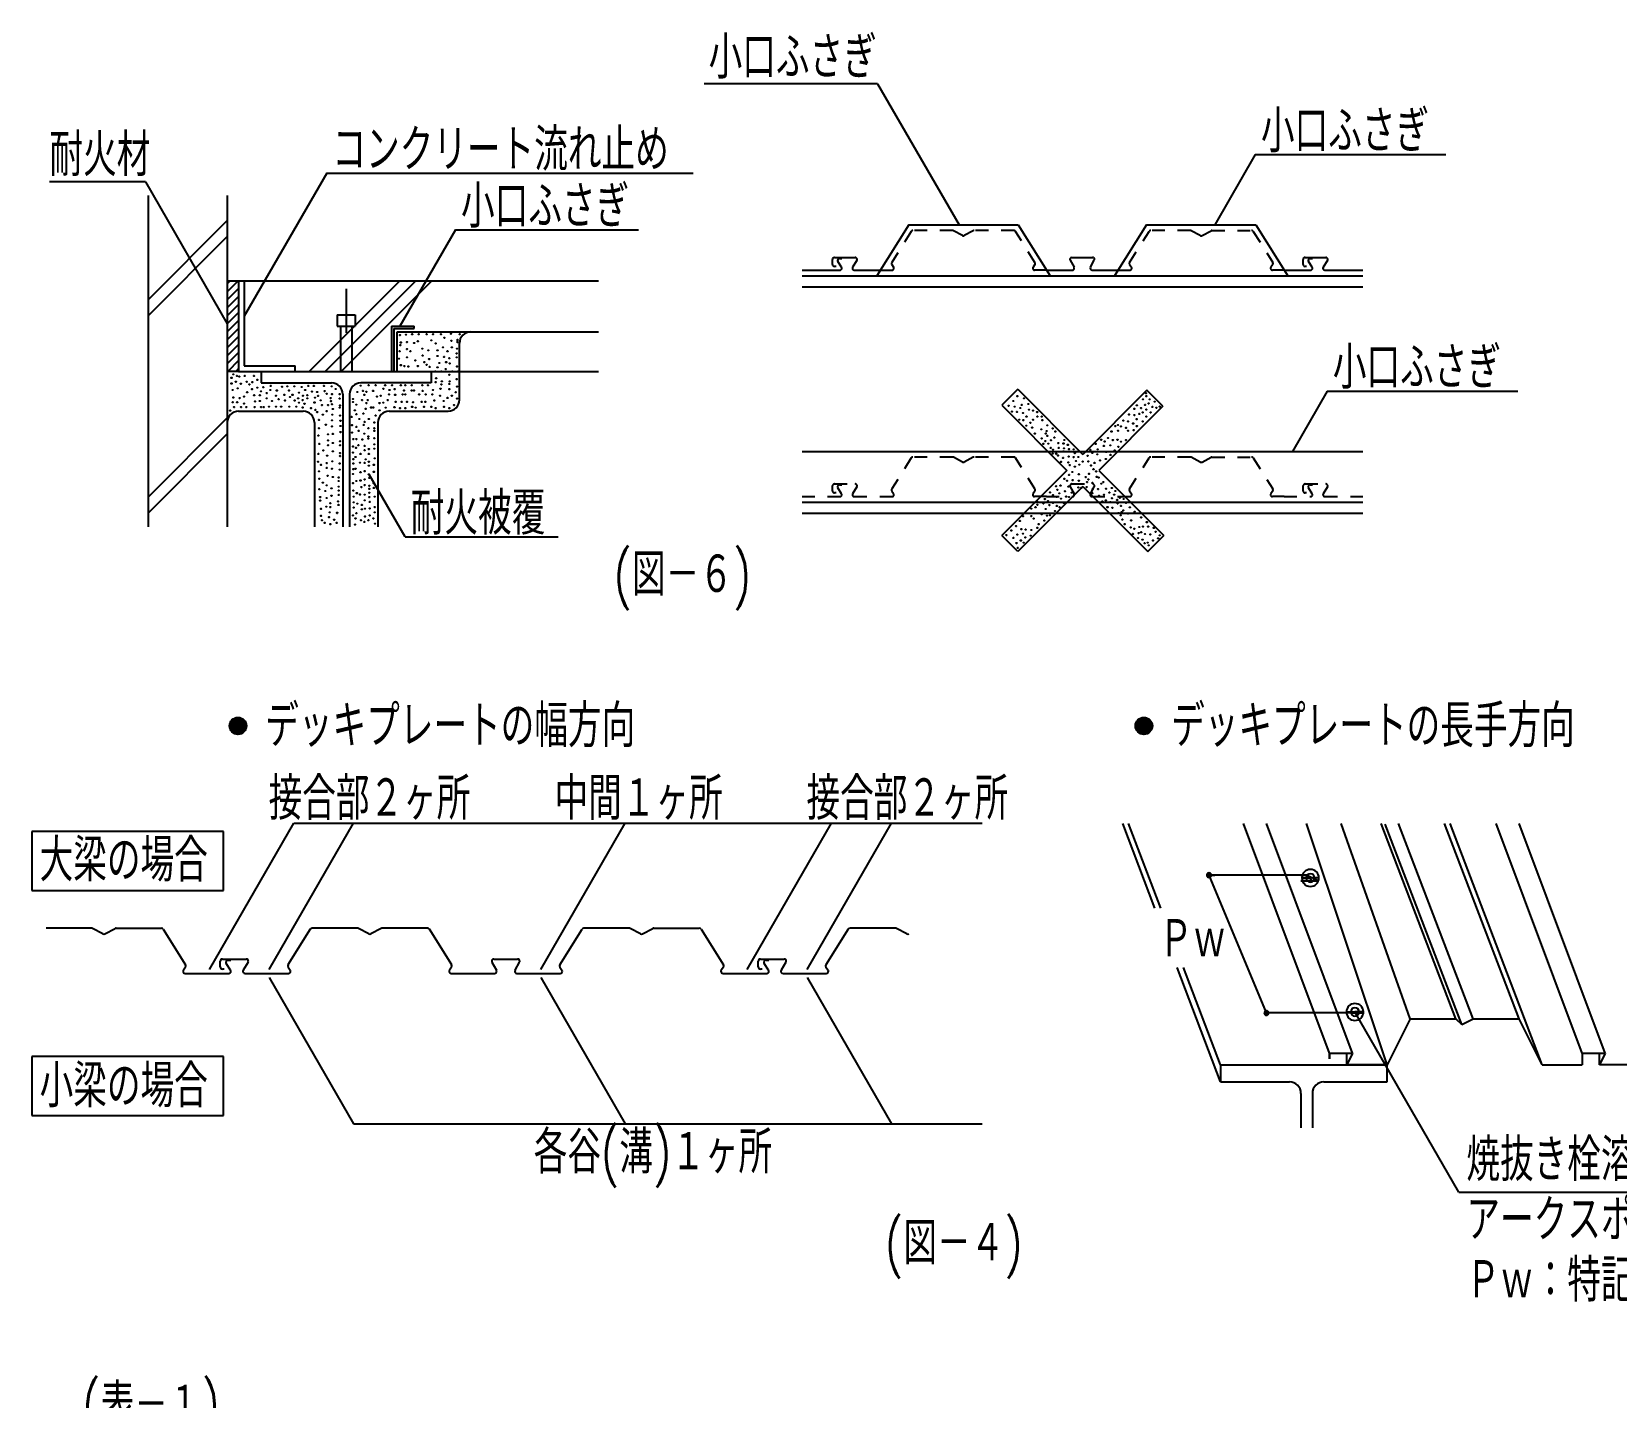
# Model space of a CAD drawing. Extents: x 4 to 588, y 3 to 416.
# Drawn here: x 152.7 to 246, y 142.8 to 223.2 of the extents above; entities that cross this region are included whole.
import ezdxf
from ezdxf.enums import TextEntityAlignment as Align

# ---------------------------------------------------------------- set-up
doc = ezdxf.new("R2010")
doc.units = 0
doc.header["$LTSCALE"] = 0.5
doc.header["$MEASUREMENT"] = 0
doc.linetypes.add('DOT', pattern=[3, 1.5, -1.5])
doc.layers.add('M2-2-0', color=7, linetype='Continuous')
doc.styles.get("Standard").update_dxf_attribs({"font": 'txt', "width": 0.8, "height": 50, "bigfont": 'EXTFONT'})

msp = doc.modelspace()

# ---------------------------------------------------------------- linework, layer by layer
at = {"layer": 'M2-2-0', "color": 7, "linetype": 'Continuous'}
for p, q in [((202.528, 220.098), (192.308, 220.098)), ((202.528, 220.098), (207.324, 211.791)), ((224.76, 215.925), (222.374, 211.791)), ((224.76, 215.925), (235.983, 215.925)), ((170.098, 214.832), (165.242, 206.421)), ((170.098, 214.832), (191.672, 214.832)), ((159.417, 214.321), (153.772, 214.321)), ((159.417, 214.321), (164.242, 205.965)), ((159.575, 213.509), (159.575, 194.018)), ((164.242, 213.509), (164.242, 194.018)), ((164.242, 212.052), (159.575, 207.386)), ((204.357, 211.791), (202.472, 208.791)), ((204.357, 211.791), (210.792, 211.791)), ((210.792, 211.791), (212.677, 208.791)), ((218.357, 211.791), (216.472, 208.791)), ((218.357, 211.791), (224.792, 211.791)), ((224.792, 211.791), (226.677, 208.791)), ((164.242, 211.11), (159.575, 206.443)), ((177.669, 211.492), (174.398, 205.827)), ((177.669, 211.492), (188.442, 211.492)), ((198.082, 209.124), (200.308, 209.124)), ((199.872, 209.46), (199.872, 209.759)), ((199.984, 209.871), (201.207, 209.871)), ((200.078, 209.348), (199.984, 209.348)), ((200.403, 209.297), (200.181, 209.643)), ((200.276, 209.815), (200.42, 209.815)), ((201.302, 209.701), (201.055, 209.295)), ((201.151, 209.124), (202.681, 209.124)), ((212.467, 209.124), (213.996, 209.124)), ((213.865, 209.705), (214.094, 209.291)), ((213.963, 209.871), (215.186, 209.871)), ((215.055, 209.291), (215.284, 209.705)), ((215.153, 209.124), (216.681, 209.124)), ((226.467, 209.124), (228.017, 209.124)), ((227.58, 209.46), (227.58, 209.759)), ((227.692, 209.871), (228.915, 209.871)), ((227.786, 209.348), (227.692, 209.348)), ((228.111, 209.297), (227.89, 209.643)), ((227.984, 209.815), (228.129, 209.815)), ((229.011, 209.701), (228.763, 209.295)), ((228.859, 209.124), (231.085, 209.124)), ((164.242, 208.493), (186.096, 208.493)), ((164.885, 208.493), (164.242, 207.85)), ((164.414, 208.493), (164.242, 208.322)), ((164.909, 208.046), (164.242, 207.379)), ((164.909, 208.493), (164.909, 203.16)), ((165.242, 208.493), (165.242, 203.493)), ((174.391, 208.493), (169.057, 203.16)), ((170, 203.16), (175.334, 208.493)), ((170.943, 203.16), (176.276, 208.493)), ((198.082, 208.791), (231.085, 208.791)), ((231.085, 208.124), (198.082, 208.124)), ((164.909, 207.574), (164.242, 206.908)), ((171.242, 208.033), (171.242, 205.434)), ((164.909, 207.103), (164.242, 206.436)), ((164.909, 206.631), (164.242, 205.965)), ((170.709, 206.493), (170.709, 205.827)), ((170.709, 206.493), (171.775, 206.493)), ((171.775, 206.493), (171.775, 205.827)), ((164.909, 206.16), (164.242, 205.493)), ((164.909, 205.689), (164.242, 205.022)), ((170.709, 205.827), (171.775, 205.827)), ((170.909, 205.827), (170.909, 203.16)), ((171.575, 205.827), (171.575, 203.16)), ((173.909, 205.831), (173.909, 203.16)), ((173.909, 205.827), (175.242, 205.827)), ((174.042, 205.831), (174.042, 205.827)), ((174.042, 205.693), (174.042, 203.16)), ((174.042, 205.693), (175.242, 205.693)), ((174.242, 205.493), (186.096, 205.493)), ((174.242, 203.16), (174.242, 205.493)), ((175.242, 205.693), (175.242, 205.827)), ((164.909, 205.217), (164.242, 204.551)), ((164.909, 204.746), (164.242, 204.079)), ((177.909, 201.493), (177.909, 204.827)), ((164.909, 204.274), (164.242, 203.608)), ((164.909, 203.803), (164.266, 203.16)), ((165.242, 203.493), (168.242, 203.493)), ((168.242, 203.16), (168.242, 203.493)), ((164.909, 203.16), (164.242, 203.16)), ((164.909, 203.332), (164.737, 203.16)), ((164.909, 203.16), (168.242, 203.16)), ((166.242, 203.16), (176.242, 203.16)), ((166.242, 203.16), (166.242, 202.493)), ((166.242, 202.493), (170.375, 202.493)), ((176.242, 202.493), (172.109, 202.493)), ((174.242, 203.16), (186.096, 203.16)), ((176.242, 203.16), (176.242, 202.493)), ((171.042, 201.827), (171.042, 194.018)), ((171.442, 201.827), (171.442, 194.018)), ((210.775, 202.111), (209.832, 201.168)), ((210.775, 202.111), (214.604, 198.282)), ((218.379, 202.058), (214.604, 198.282)), ((219.322, 201.115), (218.379, 202.058)), ((228.994, 202.01), (226.943, 198.458)), ((228.994, 202.01), (240.216, 202.01)), ((164.909, 200.827), (168.709, 200.827)), ((173.775, 200.827), (177.242, 200.827)), ((209.832, 201.168), (213.661, 197.34)), ((219.322, 201.115), (215.547, 197.34)), ((159.575, 195.768), (164.242, 200.435)), ((169.375, 200.16), (169.375, 194.018)), ((173.109, 200.16), (173.109, 194.018)), ((159.575, 194.825), (164.242, 199.492)), ((198.082, 198.458), (231.085, 198.458)), ((174.712, 193.423), (172.589, 197.1)), ((213.661, 197.34), (209.832, 193.511)), ((215.547, 197.34), (219.375, 193.511)), ((214.604, 196.397), (210.775, 192.568)), ((214.604, 196.397), (218.433, 192.568)), ((198.082, 195.458), (231.085, 195.458)), ((231.085, 194.791), (198.082, 194.791)), ((174.712, 193.423), (183.712, 193.423)), ((210.775, 192.568), (209.832, 193.511)), ((218.433, 192.568), (219.375, 193.511)), ((164.899, 182.796), (164.372, 182.269)), ((164.372, 182.325), (164.899, 181.798)), ((164.801, 182.792), (164.376, 182.368)), ((164.376, 182.226), (164.801, 181.802)), ((164.982, 182.785), (164.384, 182.187)), ((164.384, 182.408), (164.982, 181.809)), ((165.054, 182.763), (164.406, 182.115)), ((164.406, 182.48), (165.054, 181.832)), ((164.668, 182.754), (164.415, 182.5)), ((164.415, 182.094), (164.668, 181.84)), ((165.118, 182.732), (164.436, 182.051)), ((164.436, 182.544), (165.118, 181.862)), ((165.175, 182.695), (164.474, 181.994)), ((164.474, 182.6), (165.175, 181.9)), ((165.225, 182.651), (164.518, 181.944)), ((164.518, 182.651), (165.225, 181.944)), ((164.568, 182.695), (165.269, 181.994)), ((165.269, 182.6), (164.568, 181.9)), ((164.625, 182.732), (165.306, 182.051)), ((165.306, 182.544), (164.625, 181.862)), ((164.689, 182.763), (165.337, 182.115)), ((165.337, 182.48), (164.689, 181.832)), ((164.761, 182.785), (165.359, 182.187)), ((165.359, 182.408), (164.761, 181.809)), ((164.844, 182.796), (165.371, 182.269)), ((165.371, 182.325), (164.844, 181.798)), ((164.942, 182.792), (165.366, 182.368)), ((165.366, 182.226), (164.942, 181.802)), ((165.074, 182.754), (165.328, 182.5)), ((165.328, 182.094), (165.074, 181.84)), ((218.233, 182.796), (217.706, 182.269)), ((217.706, 182.325), (218.233, 181.798)), ((218.134, 182.792), (217.71, 182.368)), ((217.71, 182.226), (218.134, 181.802)), ((218.315, 182.785), (217.717, 182.187)), ((217.717, 182.408), (218.315, 181.809)), ((218.387, 182.763), (217.739, 182.115)), ((217.739, 182.48), (218.387, 181.832)), ((218.002, 182.754), (217.748, 182.5)), ((217.748, 182.094), (218.002, 181.84)), ((218.451, 182.732), (217.77, 182.051)), ((217.77, 182.544), (218.451, 181.862)), ((218.508, 182.695), (217.807, 181.994)), ((217.807, 182.6), (218.508, 181.9)), ((218.558, 182.651), (217.851, 181.944)), ((217.851, 182.651), (218.558, 181.944)), ((217.902, 182.695), (218.602, 181.994)), ((218.602, 182.6), (217.902, 181.9)), ((217.958, 182.732), (218.64, 182.051)), ((218.64, 182.544), (217.958, 181.862)), ((218.022, 182.763), (218.67, 182.115)), ((218.67, 182.48), (218.022, 181.832)), ((218.094, 182.785), (218.692, 182.187)), ((218.692, 182.408), (218.094, 181.809)), ((218.177, 182.796), (218.704, 182.269)), ((218.704, 182.325), (218.177, 181.798)), ((218.275, 182.792), (218.7, 182.368)), ((218.7, 182.226), (218.275, 181.802)), ((218.408, 182.754), (218.662, 182.5)), ((218.662, 182.094), (218.408, 181.84)), ((163.185, 167.966), (168.152, 176.569)), ((166.705, 167.966), (171.672, 176.569)), ((168.152, 176.569), (208.677, 176.569)), ((182.706, 167.966), (187.674, 176.569)), ((194.852, 167.966), (199.819, 176.569)), ((198.372, 167.966), (203.339, 176.569)), ((218.85, 171.568), (216.966, 176.555)), ((219.204, 171.568), (217.304, 176.555)), ((229.137, 163.031), (224.066, 176.555)), ((229.137, 163.031), (224.066, 176.555)), ((230.49, 163.031), (225.418, 176.555)), ((232.518, 162.355), (227.785, 176.555)), ((233.871, 165.06), (229.814, 176.555)), ((236.575, 165.06), (232.18, 176.555)), ((236.921, 164.727), (232.413, 176.515)), ((237.59, 165.06), (233.194, 176.555)), ((240.294, 165.06), (235.899, 176.555)), ((241.647, 162.355), (236.237, 176.555)), ((244.013, 163.031), (238.942, 176.555)), ((245.366, 163.031), (240.294, 176.555)), ((164.016, 176.077), (152.726, 176.077)), ((152.726, 176.077), (152.726, 172.612)), ((164.016, 172.612), (164.016, 176.077)), ((152.726, 172.612), (164.016, 172.612)), ((221.904, 173.512), (222.038, 173.512)), ((221.904, 173.512), (222.038, 173.512)), ((222.376, 173.512), (222.038, 173.512)), ((222.038, 173.512), (222.376, 173.512)), ((222.038, 173.512), (222.376, 173.512)), ((227.785, 173.512), (222.038, 173.512)), ((222.171, 173.512), (222.038, 173.512)), ((225.418, 165.398), (222.038, 173.512)), ((227.447, 173.512), (227.785, 173.512)), ((227.785, 173.512), (227.447, 173.512)), ((228.123, 173.174), (227.447, 173.174)), ((227.447, 173.174), (228.123, 173.174)), ((227.504, 173.346), (228.004, 173.346)), ((227.504, 173.346), (228.004, 173.346)), ((228.123, 173.174), (227.785, 173.512)), ((228.461, 173.174), (227.785, 173.512)), ((228.504, 173.346), (228.004, 173.346)), ((228.123, 173.174), (228.461, 173.174)), ((156.241, 170.39), (153.57, 170.39)), ((156.906, 170.049), (156.301, 170.374)), ((157.027, 170.049), (157.631, 170.374)), ((157.692, 170.39), (160.362, 170.39)), ((160.471, 170.33), (161.784, 168.239)), ((169.129, 170.33), (167.815, 168.239)), ((171.907, 170.39), (169.237, 170.39)), ((172.572, 170.049), (171.968, 170.374)), ((173.298, 170.374), (172.694, 170.049)), ((176.029, 170.39), (173.359, 170.39)), ((177.451, 168.239), (176.137, 170.33)), ((183.815, 168.239), (185.129, 170.33)), ((187.907, 170.39), (185.237, 170.39)), ((188.572, 170.049), (187.968, 170.374)), ((188.694, 170.049), (189.298, 170.374)), ((189.359, 170.39), (192.029, 170.39)), ((192.137, 170.33), (193.451, 168.239)), ((200.795, 170.33), (199.482, 168.239)), ((203.574, 170.39), (200.904, 170.39)), ((204.239, 170.049), (203.635, 170.374)), ((161.78, 168.096), (161.657, 167.926)), ((163.83, 168.107), (163.83, 168.448)), ((163.958, 168.576), (165.356, 168.576)), ((164.066, 167.979), (163.958, 167.979)), ((164.437, 167.92), (164.184, 168.315)), ((164.292, 168.512), (164.457, 168.512)), ((165.465, 168.382), (165.182, 167.917)), ((167.82, 168.096), (167.942, 167.926)), ((177.446, 168.096), (177.324, 167.926)), ((179.822, 168.386), (180.084, 167.913)), ((179.934, 168.576), (181.332, 168.576)), ((181.182, 167.913), (181.444, 168.386)), ((183.82, 168.096), (183.942, 167.926)), ((193.446, 168.096), (193.324, 167.926)), ((195.497, 168.107), (195.497, 168.448)), ((195.625, 168.576), (197.022, 168.576)), ((195.732, 167.979), (195.625, 167.979)), ((196.103, 167.92), (195.851, 168.315)), ((195.958, 168.512), (196.124, 168.512)), ((197.132, 168.382), (196.849, 167.917)), ((199.486, 168.096), (199.609, 167.926)), ((222.714, 161.341), (220.17, 168.074)), ((222.714, 162.355), (220.535, 168.074)), ((161.761, 167.723), (164.329, 167.723)), ((165.292, 167.723), (167.838, 167.723)), ((166.705, 167.48), (171.672, 158.877)), ((177.428, 167.723), (179.972, 167.723)), ((181.294, 167.723), (183.838, 167.723)), ((182.706, 167.48), (187.674, 158.877)), ((193.428, 167.723), (195.996, 167.723)), ((196.958, 167.723), (199.505, 167.723)), ((198.372, 167.48), (203.339, 158.877)), ((225.285, 165.398), (225.418, 165.398)), ((225.285, 165.398), (225.418, 165.398)), ((230.828, 165.398), (225.418, 165.398)), ((225.552, 165.398), (225.418, 165.398)), ((230.129, 165.457), (230.629, 165.457)), ((230.129, 165.457), (230.629, 165.457)), ((231.166, 165.398), (230.49, 165.398)), ((230.49, 165.398), (231.166, 165.398)), ((231.129, 165.457), (230.629, 165.457)), ((236.754, 154.849), (230.629, 165.457)), ((230.828, 165.398), (231.166, 165.398)), ((231.166, 165.398), (230.828, 165.398)), ((233.871, 165.06), (232.518, 162.355)), ((233.871, 165.06), (236.575, 165.06)), ((236.575, 165.06), (236.921, 164.727)), ((236.921, 164.727), (237.59, 165.06)), ((237.59, 165.06), (240.294, 165.06)), ((241.647, 162.355), (240.294, 165.06)), ((164.016, 162.834), (152.726, 162.834)), ((152.726, 162.834), (152.726, 159.369)), ((164.016, 159.369), (164.016, 162.834)), ((222.714, 162.355), (232.518, 162.355)), ((222.714, 162.355), (222.714, 161.341)), ((229.137, 162.693), (229.137, 163.031)), ((229.137, 163.031), (229.137, 162.693)), ((229.137, 163.031), (230.49, 163.031)), ((230.152, 162.355), (230.152, 163.031)), ((230.49, 163.031), (230.152, 162.355)), ((232.518, 162.355), (230.152, 162.355)), ((232.518, 161.341), (232.518, 162.355)), ((241.647, 162.355), (244.013, 162.355)), ((244.013, 163.031), (245.366, 163.031)), ((244.013, 163.031), (244.013, 162.355)), ((245.027, 162.355), (245.027, 163.031)), ((245.366, 163.031), (245.027, 162.355)), ((246.718, 162.355), (245.027, 162.355)), ((222.714, 161.341), (226.771, 161.341)), ((227.447, 160.665), (227.447, 158.636)), ((228.123, 160.665), (228.123, 158.636)), ((228.799, 161.341), (232.518, 161.341)), ((152.726, 159.369), (164.016, 159.369)), ((171.672, 158.877), (208.677, 158.877)), ((236.754, 154.849), (274.99, 154.849))]:
    msp.add_line(p, q, dxfattribs=at)
at = {"layer": 'M2-2-0', "color": 7, "linetype": 'DOT'}
for p, q in [((204.508, 211.405), (203.359, 209.576)), ((206.939, 211.458), (204.603, 211.458)), ((207.521, 211.16), (206.992, 211.444)), ((208.156, 211.444), (207.627, 211.16)), ((210.546, 211.458), (208.209, 211.458)), ((211.79, 209.576), (210.641, 211.405)), ((217.359, 209.576), (218.508, 211.405)), ((220.939, 211.458), (218.603, 211.458)), ((221.521, 211.16), (220.992, 211.444)), ((221.627, 211.16), (222.156, 211.444)), ((222.209, 211.458), (224.546, 211.458)), ((224.641, 211.405), (225.79, 209.576)), ((202.681, 209.124), (203.379, 209.124)), ((203.363, 209.451), (203.47, 209.302)), ((211.786, 209.451), (211.679, 209.302)), ((212.467, 209.124), (211.77, 209.124)), ((216.681, 209.124), (217.379, 209.124)), ((217.363, 209.451), (217.47, 209.302)), ((225.786, 209.451), (225.679, 209.302)), ((226.467, 209.124), (225.77, 209.124)), ((204.508, 198.072), (203.359, 196.243)), ((206.939, 198.124), (204.603, 198.124)), ((207.521, 197.826), (206.992, 198.111)), ((208.156, 198.111), (207.627, 197.826)), ((210.546, 198.124), (208.209, 198.124)), ((211.79, 196.243), (210.641, 198.072)), ((217.359, 196.243), (218.508, 198.072)), ((220.939, 198.124), (218.603, 198.124)), ((221.521, 197.826), (220.992, 198.111)), ((221.627, 197.826), (222.156, 198.111)), ((222.209, 198.124), (224.546, 198.124)), ((224.641, 198.072), (225.79, 196.243)), ((199.872, 196.127), (199.872, 196.426)), ((199.984, 196.538), (201.207, 196.538)), ((200.078, 196.015), (199.984, 196.015)), ((200.403, 195.963), (200.181, 196.309)), ((200.276, 196.482), (200.42, 196.482)), ((201.302, 196.367), (201.055, 195.961)), ((203.363, 196.118), (203.47, 195.968)), ((211.786, 196.118), (211.679, 195.968)), ((213.865, 196.372), (214.094, 195.957)), ((213.963, 196.538), (215.186, 196.538)), ((215.055, 195.957), (215.284, 196.372)), ((217.363, 196.118), (217.47, 195.968)), ((225.786, 196.118), (225.679, 195.968)), ((227.58, 196.127), (227.58, 196.426)), ((227.692, 196.538), (228.915, 196.538)), ((227.786, 196.015), (227.692, 196.015)), ((228.111, 195.963), (227.89, 196.309)), ((227.984, 196.482), (228.129, 196.482)), ((229.011, 196.367), (228.763, 195.961)), ((198.082, 195.791), (200.308, 195.791)), ((201.151, 195.791), (202.681, 195.791)), ((202.681, 195.791), (203.379, 195.791)), ((212.467, 195.791), (211.77, 195.791)), ((212.467, 195.791), (213.996, 195.791)), ((215.153, 195.791), (216.681, 195.791)), ((216.681, 195.791), (217.379, 195.791)), ((226.467, 195.791), (225.77, 195.791)), ((226.467, 195.791), (228.017, 195.791)), ((228.859, 195.791), (231.085, 195.791))]:
    msp.add_line(p, q, dxfattribs=at)
at = {"layer": 'M2-2-0', "color": 7, "linetype": 'Continuous'}
for centre, radius in [((174.407, 205.301), 0.0167), ((174.767, 205.326), 0.0167), ((175.126, 205.352), 0.0167), ((175.511, 205.352), 0.0167), ((175.973, 205.352), 0.0167), ((176.358, 205.352), 0.0167), ((176.82, 205.352), 0.0167), ((177.41, 205.378), 0.0167), ((177.924, 205.352), 0.0167), ((174.382, 204.351), 0.0167), ((174.433, 204.71), 0.0167), ((174.459, 204.864), 0.0167), ((174.818, 204.89), 0.0167), ((174.818, 204.479), 0.0167), ((175.023, 204.351), 0.0167), ((175.229, 204.839), 0.0167), ((175.245, 204.839), 0.0167), ((175.46, 204.941), 0.0167), ((175.716, 204.505), 0.0167), ((176.076, 204.402), 0.0167), ((176.255, 204.993), 0.0167), ((176.512, 204.813), 0.0167), ((176.615, 204.402), 0.0167), ((176.948, 204.582), 0.0167), ((177.025, 205.147), 0.0167), ((177.205, 204.351), 0.0167), ((177.436, 204.967), 0.0167), ((177.462, 204.582), 0.0167), ((177.77, 204.505), 0.0167), ((177.795, 205.018), 0.0167), ((177.795, 204.89), 0.0167), ((174.356, 203.915), 0.0167), ((174.459, 203.53), 0.0167), ((174.664, 203.478), 0.0167), ((174.818, 203.992), 0.0167), ((174.895, 203.453), 0.0167), ((175.306, 203.812), 0.0167), ((175.46, 203.478), 0.0167), ((175.742, 204.094), 0.0167), ((175.845, 203.709), 0.0167), ((175.973, 203.555), 0.0167), ((176.127, 203.889), 0.0167), ((176.153, 203.427), 0.0167), ((176.615, 204.069), 0.0167), ((176.615, 203.401), 0.0167), ((176.717, 203.658), 0.0167), ((177, 204.017), 0.0167), ((177.128, 203.709), 0.0167), ((177.308, 203.94), 0.0167), ((177.333, 203.632), 0.0167), ((177.744, 204.223), 0.0167), ((177.744, 203.992), 0.0167), ((177.77, 203.453), 0.0167), ((164.487, 202.785), 0.0167), ((164.487, 202.452), 0.0167), ((164.59, 202.991), 0.0167), ((164.744, 202.554), 0.0167), ((164.808, 202.901), 0.0167), ((164.949, 202.862), 0.0167), ((165.039, 202.439), 0.0167), ((165.27, 202.901), 0.0167), ((165.386, 202.554), 0.0167), ((165.719, 202.529), 0.0167), ((165.809, 202.901), 0.0167), ((166.002, 202.67), 0.0167), ((176.486, 203.16), 0.0167), ((176.512, 202.529), 0.0167), ((176.538, 202.76), 0.0167), ((176.846, 203.16), 0.0167), ((176.871, 202.58), 0.0167), ((177.102, 203.299), 0.0167), ((177.308, 202.965), 0.0167), ((177.308, 202.426), 0.0167), ((177.333, 202.58), 0.0167), ((177.487, 203.16), 0.0167), ((177.744, 202.708), 0.0167), ((177.821, 203.16), 0.0167), ((164.564, 202.067), 0.0167), ((164.59, 201.63), 0.0167), ((164.847, 202.169), 0.0167), ((164.962, 201.592), 0.0167), ((165.232, 201.682), 0.0167), ((165.411, 201.938), 0.0167), ((165.54, 202.4), 0.0167), ((165.694, 202.118), 0.0167), ((165.822, 201.759), 0.0167), ((166.002, 202.208), 0.0167), ((166.156, 201.759), 0.0167), ((166.233, 201.99), 0.0167), ((166.361, 202.234), 0.0167), ((166.566, 201.887), 0.0167), ((166.566, 201.579), 0.0167), ((166.772, 202.067), 0.0167), ((166.797, 202.311), 0.0167), ((167.105, 201.733), 0.0167), ((167.157, 202.041), 0.0167), ((167.259, 201.528), 0.0167), ((167.465, 202.259), 0.0167), ((167.593, 201.784), 0.0167), ((167.773, 202.285), 0.0167), ((167.875, 202.041), 0.0167), ((167.927, 201.656), 0.0167), ((168.081, 201.784), 0.0167), ((168.183, 202.285), 0.0167), ((168.414, 201.579), 0.0167), ((168.466, 201.913), 0.0167), ((168.62, 202.246), 0.0167), ((168.697, 201.733), 0.0167), ((168.825, 202.067), 0.0167), ((168.953, 201.759), 0.0167), ((168.953, 201.579), 0.0167), ((169.005, 202.311), 0.0167), ((169.223, 201.977), 0.0167), ((169.338, 202.311), 0.0167), ((169.402, 201.618), 0.0167), ((169.531, 201.951), 0.0167), ((169.582, 201.72), 0.0167), ((169.929, 202.311), 0.0167), ((169.967, 202.003), 0.0167), ((170.095, 201.849), 0.0167), ((170.326, 201.592), 0.0167), ((170.391, 202.285), 0.0167), ((170.403, 201.823), 0.0167), ((170.622, 202.131), 0.0167), ((170.853, 201.823), 0.0167), ((170.853, 201.566), 0.0167), ((171.635, 201.541), 0.0167), ((171.892, 201.951), 0.0167), ((172.097, 202.323), 0.0167), ((172.226, 202.015), 0.0167), ((172.303, 201.784), 0.0167), ((172.431, 201.964), 0.0167), ((172.559, 202.349), 0.0167), ((172.816, 202.015), 0.0167), ((172.833, 202.015), 0.0167), ((172.97, 202.349), 0.0167), ((173.047, 201.682), 0.0167), ((173.278, 201.733), 0.0167), ((173.432, 202.144), 0.0167), ((173.535, 202.349), 0.0167), ((173.766, 201.81), 0.0167), ((173.791, 202.067), 0.0167), ((173.945, 202.349), 0.0167), ((174.099, 202.118), 0.0167), ((174.125, 201.784), 0.0167), ((174.459, 202.349), 0.0167), ((174.561, 201.81), 0.0167), ((174.638, 202.041), 0.0167), ((174.715, 202.349), 0.0167), ((174.715, 201.81), 0.0167), ((175.1, 202.349), 0.0167), ((175.1, 202.041), 0.0167), ((175.229, 202.041), 0.0167), ((175.537, 201.81), 0.0167), ((175.716, 202.349), 0.0167), ((175.742, 202.015), 0.0167), ((175.922, 201.81), 0.0167), ((176.05, 202.349), 0.0167), ((176.307, 201.81), 0.0167), ((176.358, 202.067), 0.0167), ((176.769, 201.733), 0.0167), ((176.794, 202.144), 0.0167), ((176.846, 202.4), 0.0167), ((177.205, 201.605), 0.0167), ((177.308, 202.118), 0.0167), ((177.462, 201.733), 0.0167), ((177.693, 201.938), 0.0167), ((177.77, 202.272), 0.0167), ((177.77, 201.566), 0.0167), ((210.754, 201.706), 0.0167), ((211.139, 201.578), 0.0167), ((218.154, 201.518), 0.0167), ((218.328, 201.88), 0.0167), ((218.351, 201.706), 0.0167), ((218.548, 201.518), 0.0167), ((164.41, 200.86), 0.0167), ((164.564, 201.348), 0.0167), ((164.641, 201.066), 0.0167), ((164.821, 201.348), 0.0167), ((165.052, 201.066), 0.0167), ((165.232, 201.271), 0.0167), ((165.36, 201.066), 0.0167), ((165.848, 201.066), 0.0167), ((165.873, 201.399), 0.0167), ((166.156, 201.425), 0.0167), ((166.233, 201.066), 0.0167), ((166.387, 201.066), 0.0167), ((166.695, 201.091), 0.0167), ((166.874, 201.425), 0.0167), ((167.105, 201.091), 0.0167), ((167.413, 201.091), 0.0167), ((167.644, 201.451), 0.0167), ((167.901, 201.091), 0.0167), ((168.209, 201.451), 0.0167), ((168.312, 201.091), 0.0167), ((168.466, 201.322), 0.0167), ((168.671, 201.476), 0.0167), ((168.671, 201.04), 0.0167), ((168.786, 201.258), 0.0167), ((169.171, 201.002), 0.0167), ((169.377, 201.335), 0.0167), ((169.428, 200.899), 0.0167), ((169.531, 200.771), 0.0167), ((169.736, 201.464), 0.0167), ((169.813, 201.181), 0.0167), ((169.864, 200.617), 0.0167), ((170.095, 200.822), 0.0167), ((170.172, 201.181), 0.0167), ((170.352, 201.412), 0.0167), ((170.403, 201.233), 0.0167), ((170.429, 200.617), 0.0167), ((170.455, 200.95), 0.0167), ((170.853, 201.027), 0.0167), ((170.878, 201.156), 0.0167), ((170.878, 200.565), 0.0167), ((171.635, 201.361), 0.0167), ((171.751, 200.873), 0.0167), ((171.841, 201.207), 0.0167), ((171.841, 200.642), 0.0167), ((172.174, 201.476), 0.0167), ((172.251, 200.681), 0.0167), ((172.38, 200.963), 0.0167), ((172.431, 201.297), 0.0167), ((172.508, 201.476), 0.0167), ((172.713, 201.04), 0.0167), ((172.842, 201.04), 0.0167), ((172.97, 200.565), 0.0167), ((173.201, 201.297), 0.0167), ((173.201, 200.873), 0.0167), ((173.432, 201.322), 0.0167), ((173.56, 201.027), 0.0167), ((173.689, 201.476), 0.0167), ((174.074, 201.053), 0.0167), ((174.09, 201.053), 0.0167), ((174.151, 201.374), 0.0167), ((174.407, 201.002), 0.0167), ((174.51, 201.374), 0.0167), ((174.715, 201.002), 0.0167), ((174.818, 201.374), 0.0167), ((175.126, 201.079), 0.0167), ((175.177, 201.348), 0.0167), ((175.331, 201.027), 0.0167), ((175.691, 201.374), 0.0167), ((175.819, 201.079), 0.0167), ((175.896, 201.374), 0.0167), ((176.255, 201.079), 0.0167), ((176.435, 201.451), 0.0167), ((176.512, 201.002), 0.0167), ((176.974, 201.425), 0.0167), ((177, 201.079), 0.0167), ((177.308, 201.002), 0.0167), ((177.59, 201.181), 0.0167), ((210.241, 201.142), 0.0167), ((210.432, 200.802), 0.0167), ((210.523, 201.424), 0.0167), ((210.6, 201.09), 0.0167), ((210.728, 200.782), 0.0167), ((210.934, 201.013), 0.0167), ((211.011, 201.193), 0.0167), ((211.082, 200.716), 0.0167), ((211.396, 201.244), 0.0167), ((211.447, 200.911), 0.0167), ((211.678, 200.859), 0.0167), ((211.92, 200.767), 0.0167), ((217.325, 200.628), 0.0167), ((217.633, 200.962), 0.0167), ((217.641, 200.594), 0.0167), ((217.787, 201.167), 0.0167), ((217.932, 200.662), 0.0167), ((218.035, 201.005), 0.0167), ((218.137, 200.748), 0.0167), ((218.274, 201.193), 0.0167), ((218.343, 200.919), 0.0167), ((218.48, 201.278), 0.0167), ((218.599, 200.748), 0.0167), ((218.705, 201.075), 0.0167), ((218.839, 201.381), 0.0167), ((218.942, 201.022), 0.0167), ((219.133, 201.092), 0.0167), ((169.633, 200.309), 0.0167), ((169.633, 199.821), 0.0167), ((170.044, 200.026), 0.0167), ((170.403, 200.283), 0.0167), ((170.403, 199.924), 0.0167), ((170.904, 200.257), 0.0167), ((170.904, 199.949), 0.0167), ((171.558, 200.488), 0.0167), ((171.584, 200.001), 0.0167), ((171.841, 199.898), 0.0167), ((171.982, 199.667), 0.0167), ((172.008, 200.36), 0.0167), ((172.277, 200.013), 0.0167), ((172.328, 200.193), 0.0167), ((172.547, 199.821), 0.0167), ((172.572, 200.36), 0.0167), ((172.893, 200.155), 0.0167), ((172.893, 199.821), 0.0167), ((172.893, 199.667), 0.0167), ((210.876, 200.322), 0.0167), ((211.113, 200.295), 0.0167), ((211.287, 199.972), 0.0167), ((211.293, 200.506), 0.0167), ((211.524, 200.141), 0.0167), ((211.627, 199.858), 0.0167), ((211.678, 200.32), 0.0167), ((211.937, 200.506), 0.0167), ((212.166, 199.756), 0.0167), ((212.191, 200.506), 0.0167), ((212.217, 200.295), 0.0167), ((212.474, 199.653), 0.0167), ((212.525, 199.987), 0.0167), ((212.833, 199.807), 0.0167), ((212.987, 199.627), 0.0167), ((216.298, 199.627), 0.0167), ((216.515, 199.946), 0.0167), ((216.683, 200.012), 0.0167), ((216.683, 199.67), 0.0167), ((216.854, 199.927), 0.0167), ((216.991, 200.269), 0.0167), ((217.145, 199.841), 0.0167), ((217.271, 200.218), 0.0167), ((217.271, 199.67), 0.0167), ((217.573, 200.098), 0.0167), ((217.607, 199.704), 0.0167), ((217.778, 200.354), 0.0167), ((217.778, 199.944), 0.0167), ((217.795, 199.944), 0.0167), ((218.137, 200.218), 0.0167), ((218.343, 200.506), 0.0167), ((169.608, 199.385), 0.0167), ((169.659, 198.897), 0.0167), ((170.172, 199.462), 0.0167), ((170.172, 199.102), 0.0167), ((170.172, 198.82), 0.0167), ((170.455, 199.487), 0.0167), ((170.455, 198.948), 0.0167), ((170.878, 199.051), 0.0167), ((170.878, 198.82), 0.0167), ((170.904, 199.59), 0.0167), ((171.584, 199.564), 0.0167), ((171.635, 198.743), 0.0167), ((171.661, 199.179), 0.0167), ((171.841, 199.179), 0.0167), ((171.956, 198.82), 0.0167), ((172.187, 199.154), 0.0167), ((172.303, 199.5), 0.0167), ((172.328, 198.781), 0.0167), ((172.547, 199.333), 0.0167), ((172.547, 199.205), 0.0167), ((172.893, 199.231), 0.0167), ((172.893, 198.871), 0.0167), ((211.781, 199.506), 0.0167), ((212.191, 199.217), 0.0167), ((212.28, 198.902), 0.0167), ((212.397, 199.063), 0.0167), ((212.422, 199.506), 0.0167), ((212.525, 199.373), 0.0167), ((212.576, 198.909), 0.0167), ((212.73, 199.114), 0.0167), ((212.936, 199.268), 0.0167), ((213.161, 198.945), 0.0167), ((213.469, 198.919), 0.0167), ((213.52, 199.125), 0.0167), ((213.725, 198.842), 0.0167), ((215.365, 198.9), 0.0167), ((215.69, 199.14), 0.0167), ((215.844, 198.78), 0.0167), ((215.896, 199.037), 0.0167), ((216.093, 199.242), 0.0167), ((216.221, 198.814), 0.0167), ((216.375, 199.122), 0.0167), ((216.649, 199.14), 0.0167), ((216.7, 198.729), 0.0167), ((216.861, 199.03), 0.0167), ((217.145, 199.122), 0.0167), ((169.582, 197.845), 0.0167), ((169.608, 198.307), 0.0167), ((169.89, 198.512), 0.0167), ((170.095, 197.768), 0.0167), ((170.121, 198.204), 0.0167), ((170.429, 197.87), 0.0167), ((170.455, 198.461), 0.0167), ((170.878, 198.358), 0.0167), ((170.878, 198.178), 0.0167), ((171.635, 198.384), 0.0167), ((171.661, 197.999), 0.0167), ((171.789, 198.127), 0.0167), ((171.815, 198.666), 0.0167), ((172.059, 197.793), 0.0167), ((172.085, 198.307), 0.0167), ((172.328, 198.525), 0.0167), ((172.328, 197.78), 0.0167), ((172.38, 197.986), 0.0167), ((172.572, 198.589), 0.0167), ((172.572, 198.307), 0.0167), ((172.572, 197.845), 0.0167), ((172.893, 198.615), 0.0167), ((172.919, 198.05), 0.0167), ((212.721, 198.661), 0.0167), ((212.827, 198.32), 0.0167), ((212.853, 198.56), 0.0167), ((213.038, 198.318), 0.0167), ((213.141, 198.216), 0.0167), ((213.186, 198.663), 0.0167), ((213.323, 197.841), 0.0167), ((213.443, 198.072), 0.0167), ((213.469, 198.457), 0.0167), ((213.494, 198.637), 0.0167), ((213.754, 197.808), 0.0167), ((213.777, 198.149), 0.0167), ((213.802, 198.586), 0.0167), ((214.064, 198.119), 0.0167), ((214.076, 198.577), 0.0167), ((214.136, 198.355), 0.0167), ((214.213, 197.893), 0.0167), ((214.341, 198.124), 0.0167), ((214.604, 197.856), 0.0167), ((214.886, 198.199), 0.0167), ((214.932, 197.867), 0.0167), ((215.052, 198.543), 0.0167), ((215.169, 198.37), 0.0167), ((215.297, 197.779), 0.0167), ((215.468, 198.284), 0.0167), ((215.477, 198.575), 0.0167), ((215.622, 197.925), 0.0167), ((215.745, 198.44), 0.0167), ((215.964, 198.01), 0.0167), ((215.981, 198.421), 0.0167), ((216.238, 198.25), 0.0167), ((216.478, 198.507), 0.0167), ((169.633, 197.28), 0.0167), ((169.659, 196.844), 0.0167), ((169.762, 197.665), 0.0167), ((170.095, 197.485), 0.0167), ((170.147, 197.023), 0.0167), ((170.403, 197.434), 0.0167), ((170.455, 196.946), 0.0167), ((170.801, 196.921), 0.0167), ((170.853, 197.742), 0.0167), ((170.853, 197.383), 0.0167), ((171.635, 197.126), 0.0167), ((171.661, 197.742), 0.0167), ((171.661, 197.408), 0.0167), ((171.789, 197.434), 0.0167), ((172.085, 197.229), 0.0167), ((172.328, 197.293), 0.0167), ((172.572, 197.614), 0.0167), ((172.572, 197.1), 0.0167), ((172.598, 196.895), 0.0167), ((172.867, 197.665), 0.0167), ((172.867, 197.254), 0.0167), ((213.52, 196.84), 0.0167), ((213.802, 197.071), 0.0167), ((213.834, 197.651), 0.0167), ((213.988, 197.24), 0.0167), ((214.136, 197.559), 0.0167), ((214.373, 197.112), 0.0167), ((214.399, 197.677), 0.0167), ((214.776, 196.945), 0.0167), ((214.966, 197.135), 0.0167), ((215.092, 197.625), 0.0167), ((215.235, 197.404), 0.0167), ((215.394, 197.277), 0.0167), ((215.425, 196.958), 0.0167), ((215.548, 196.917), 0.0167), ((169.659, 196.228), 0.0167), ((169.864, 196.613), 0.0167), ((170.018, 196.125), 0.0167), ((170.095, 196.459), 0.0167), ((170.378, 196.279), 0.0167), ((170.801, 196.715), 0.0167), ((170.801, 196.382), 0.0167), ((170.801, 196.151), 0.0167), ((170.801, 195.894), 0.0167), ((171.635, 196.587), 0.0167), ((171.661, 196.151), 0.0167), ((171.841, 196.715), 0.0167), ((171.866, 195.997), 0.0167), ((172.059, 195.92), 0.0167), ((172.085, 196.741), 0.0167), ((172.136, 196.356), 0.0167), ((172.328, 196.805), 0.0167), ((172.328, 196.471), 0.0167), ((172.328, 195.907), 0.0167), ((172.598, 196.433), 0.0167), ((172.598, 196.253), 0.0167), ((172.598, 196.022), 0.0167), ((172.867, 196.587), 0.0167), ((172.867, 196.305), 0.0167), ((212.679, 196.043), 0.0167), ((213.032, 196.404), 0.0167), ((213.109, 196.199), 0.0167), ((213.228, 195.988), 0.0167), ((213.295, 196.445), 0.0167), ((213.552, 196.111), 0.0167), ((213.68, 196.727), 0.0167), ((213.757, 196.385), 0.0167), ((213.962, 196.025), 0.0167), ((214.016, 196.763), 0.0167), ((214.339, 196.333), 0.0167), ((214.373, 196.727), 0.0167), ((214.512, 196.305), 0.0167), ((214.829, 196.353), 0.0167), ((214.861, 196.65), 0.0167), ((214.938, 196.804), 0.0167), ((215.169, 196.599), 0.0167), ((215.171, 195.993), 0.0167), ((215.194, 196.239), 0.0167), ((215.502, 196.239), 0.0167), ((215.702, 196.558), 0.0167), ((215.81, 196.65), 0.0167), ((215.862, 195.906), 0.0167), ((215.973, 196.256), 0.0167), ((216.17, 196.034), 0.0167), ((216.318, 196.301), 0.0167), ((216.452, 195.906), 0.0167), ((216.523, 196.122), 0.0167), ((169.71, 195.766), 0.0167), ((169.71, 195.56), 0.0167), ((169.762, 195.073), 0.0167), ((170.07, 195.201), 0.0167), ((170.095, 195.714), 0.0167), ((170.301, 195.406), 0.0167), ((170.301, 195.175), 0.0167), ((170.378, 195.843), 0.0167), ((170.763, 195.509), 0.0167), ((170.788, 195.304), 0.0167), ((171.687, 195.791), 0.0167), ((171.687, 195.458), 0.0167), ((171.687, 195.15), 0.0167), ((171.892, 195.381), 0.0167), ((172.162, 195.304), 0.0167), ((172.162, 195.047), 0.0167), ((172.328, 195.573), 0.0167), ((172.354, 195.085), 0.0167), ((172.598, 195.766), 0.0167), ((172.624, 195.483), 0.0167), ((172.624, 195.098), 0.0167), ((172.919, 195.791), 0.0167), ((172.919, 195.175), 0.0167), ((211.569, 195.086), 0.0167), ((211.823, 195.17), 0.0167), ((211.937, 195.495), 0.0167), ((211.937, 195.315), 0.0167), ((212.285, 195.392), 0.0167), ((212.371, 195.649), 0.0167), ((212.422, 195.067), 0.0167), ((212.561, 195.526), 0.0167), ((212.638, 195.295), 0.0167), ((212.85, 195.427), 0.0167), ((212.859, 195.88), 0.0167), ((213.074, 195.783), 0.0167), ((213.079, 195.248), 0.0167), ((213.244, 195.17), 0.0167), ((213.321, 195.675), 0.0167), ((213.483, 195.427), 0.0167), ((213.627, 195.796), 0.0167), ((213.791, 195.769), 0.0167), ((215.562, 195.846), 0.0167), ((215.753, 195.514), 0.0167), ((215.964, 195.572), 0.0167), ((216.061, 195.172), 0.0167), ((216.221, 195.469), 0.0167), ((216.324, 195.7), 0.0167), ((216.349, 195.136), 0.0167), ((216.632, 195.598), 0.0167), ((216.657, 195.392), 0.0167), ((216.786, 195.726), 0.0167), ((216.851, 195.249), 0.0167), ((216.991, 194.982), 0.0167), ((217.019, 195.651), 0.0167), ((217.156, 195.429), 0.0167), ((217.376, 195.161), 0.0167), ((169.762, 194.662), 0.0167), ((169.813, 194.405), 0.0167), ((169.967, 194.251), 0.0167), ((170.224, 194.585), 0.0167), ((170.275, 194.867), 0.0167), ((170.301, 194.174), 0.0167), ((170.532, 194.431), 0.0167), ((170.686, 194.251), 0.0167), ((170.707, 194.825), 0.0167), ((170.711, 194.842), 0.0167), ((171.635, 194.688), 0.0167), ((171.764, 194.149), 0.0167), ((171.789, 194.508), 0.0167), ((171.841, 194.816), 0.0167), ((172.11, 194.405), 0.0167), ((172.316, 194.303), 0.0167), ((172.354, 194.623), 0.0167), ((172.547, 194.405), 0.0167), ((172.624, 194.688), 0.0167), ((172.842, 194.508), 0.0167), ((172.919, 194.867), 0.0167), ((172.944, 194.2), 0.0167), ((210.677, 194.058), 0.0167), ((210.899, 194.366), 0.0167), ((211.088, 194.639), 0.0167), ((211.575, 194.648), 0.0167), ((211.721, 194.503), 0.0167), ((212.004, 194.173), 0.0167), ((212.183, 194.759), 0.0167), ((212.337, 194.383), 0.0167), ((212.502, 194.671), 0.0167), ((212.679, 194.691), 0.0167), ((212.97, 194.947), 0.0167), ((216.709, 194.828), 0.0167), ((216.837, 194.699), 0.0167), ((216.888, 194.879), 0.0167), ((216.94, 194.443), 0.0167), ((217.068, 194.173), 0.0167), ((217.271, 194.802), 0.0167), ((217.453, 194.391), 0.0167), ((217.658, 194.905), 0.0167), ((218.043, 194.571), 0.0167), ((218.146, 194.032), 0.0167), ((218.377, 194.289), 0.0167), ((218.454, 194.032), 0.0167), ((210.112, 193.527), 0.0167), ((210.395, 193.801), 0.0167), ((210.523, 193.365), 0.0167), ((210.745, 193.561), 0.0167), ((210.959, 193.211), 0.0167), ((210.985, 193.878), 0.0167), ((211.09, 193.615), 0.0167), ((211.216, 193.39), 0.0167), ((211.242, 193.852), 0.0167), ((211.535, 193.495), 0.0167), ((211.575, 193.827), 0.0167), ((211.926, 193.955), 0.0167), ((217.427, 193.981), 0.0167), ((217.558, 193.598), 0.0167), ((217.633, 193.904), 0.0167), ((217.849, 193.358), 0.0167), ((217.889, 193.647), 0.0167), ((217.941, 194.006), 0.0167), ((218.043, 193.698), 0.0167), ((218.12, 193.262), 0.0167), ((218.274, 193.596), 0.0167), ((218.582, 193.57), 0.0167), ((218.736, 193.211), 0.0167), ((218.79, 193.957), 0.0167), ((218.89, 193.724), 0.0167), ((219.044, 193.339), 0.0167), ((219.133, 193.512), 0.0167), ((210.703, 193.057), 0.0167), ((210.78, 192.774), 0.0167), ((211.125, 193.084), 0.0167), ((218.243, 193.05), 0.0167), ((218.428, 193.082), 0.0167), ((218.48, 192.928), 0.0167), ((164.871, 182.297), 0.5), ((218.205, 182.297), 0.5)]:
    msp.add_circle(centre, radius, dxfattribs=at)
at = {"layer": 'M2-2-0', "color": 7, "linetype": 'DOT'}
for centre, start, end in [((204.603, 211.346), 90, 147.86179), ((206.939, 211.346), 61.69924, 90), ((207.574, 211.258), 241.69924, 298.30076), ((208.209, 211.346), 90, 118.30076), ((210.546, 211.346), 32.13821, 90), ((218.603, 211.346), 90, 147.86179), ((220.939, 211.346), 61.69924, 90), ((221.574, 211.258), 241.69924, 298.30076), ((222.209, 211.346), 90, 118.30076), ((224.546, 211.346), 32.13821, 90), ((203.454, 209.516), 147.86179, 215.69155), ((203.379, 209.236), 270, 360), ((203.379, 209.236), 0, 35.69155), ((211.77, 209.236), 144.30845, 180), ((211.77, 209.236), 180, 270), ((211.695, 209.516), 324.30845, 32.13821), ((217.454, 209.516), 147.86179, 215.69155), ((217.379, 209.236), 270, 360), ((217.379, 209.236), 0, 35.69155), ((225.77, 209.236), 144.30845, 180), ((225.77, 209.236), 180, 270), ((225.695, 209.516), 324.30845, 32.13821), ((204.603, 198.012), 90, 147.86179), ((206.939, 198.012), 61.69924, 90), ((207.574, 197.925), 241.69924, 298.30076), ((208.209, 198.012), 90, 118.30076), ((210.546, 198.012), 32.13821, 90), ((218.603, 198.012), 90, 147.86179), ((220.939, 198.012), 61.69924, 90), ((221.574, 197.925), 241.69924, 298.30076), ((222.209, 198.012), 90, 118.30076), ((224.546, 198.012), 32.13821, 90), ((199.984, 196.426), 90, 180), ((199.984, 196.127), 180, 270), ((200.276, 196.37), 90, 212.61308), ((200.308, 195.903), 0, 32.61308), ((201.151, 195.903), 148.66213, 270), ((201.207, 196.426), 0, 90), ((201.207, 196.426), 328.66213, 360), ((201.207, 196.426), 328.66213, 360), ((203.454, 196.183), 147.86179, 215.69155), ((203.379, 195.903), 0, 35.69155), ((211.77, 195.903), 144.30845, 180), ((211.695, 196.183), 324.30845, 32.13821), ((213.963, 196.426), 90, 208.90035), ((213.996, 195.903), 0, 28.90035), ((215.153, 195.903), 151.09965, 270), ((215.186, 196.426), 0, 90), ((215.186, 196.426), 331.09965, 360), ((217.454, 196.183), 147.86179, 215.69155), ((217.379, 195.903), 0, 35.69155), ((225.77, 195.903), 144.30845, 180), ((225.695, 196.183), 324.30845, 32.13821), ((227.692, 196.426), 90, 180), ((227.692, 196.127), 180, 270), ((227.984, 196.37), 90, 212.61308), ((228.017, 195.903), 0, 32.61308), ((228.859, 195.903), 148.66213, 270), ((228.915, 196.426), 0, 90), ((228.915, 196.426), 328.66213, 360), ((200.308, 195.903), 270, 360), ((203.379, 195.903), 270, 360), ((211.77, 195.903), 180, 270), ((213.996, 195.903), 270, 360), ((217.379, 195.903), 270, 360), ((225.77, 195.903), 180, 270), ((228.017, 195.903), 270, 360)]:
    msp.add_arc(centre, 0.112, start, end, dxfattribs=at)
at = {"layer": 'M2-2-0', "color": 7, "linetype": 'Continuous'}
for centre, radius, start, end in [((199.984, 209.759), 0.112, 90, 180), ((199.984, 209.46), 0.112, 180, 270), ((200.276, 209.703), 0.112, 90, 212.61308), ((200.308, 209.236), 0.112, 270, 360), ((200.308, 209.236), 0.112, 0, 32.61308), ((201.151, 209.236), 0.112, 148.66213, 270), ((201.207, 209.759), 0.112, 0, 90), ((201.207, 209.759), 0.112, 328.66213, 360), ((201.207, 209.759), 0.112, 328.66213, 360), ((213.963, 209.759), 0.112, 90, 208.90035), ((213.996, 209.236), 0.112, 270, 360), ((213.996, 209.236), 0.112, 0, 28.90035), ((215.153, 209.236), 0.112, 151.09965, 270), ((215.186, 209.759), 0.112, 0, 90), ((215.186, 209.759), 0.112, 331.09965, 360), ((227.692, 209.759), 0.112, 90, 180), ((227.692, 209.46), 0.112, 180, 270), ((227.984, 209.703), 0.112, 90, 212.61308), ((228.017, 209.236), 0.112, 270, 360), ((228.017, 209.236), 0.112, 0, 32.61308), ((228.859, 209.236), 0.112, 148.66213, 270), ((228.915, 209.759), 0.112, 0, 90), ((228.915, 209.759), 0.112, 328.66213, 360), ((178.575, 204.827), 0.667, 90, 180), ((170.375, 201.827), 0.667, 0, 90), ((172.109, 201.827), 0.667, 90, 180), ((164.909, 200.16), 0.667, 90, 180), ((168.709, 200.16), 0.667, 0, 90), ((173.775, 200.16), 0.667, 90, 180), ((177.242, 201.493), 0.667, 270, 360), ((222.038, 173.512), 0.133, 0, 180), ((222.038, 173.512), 0.0667, 0, 180), ((228.004, 173.346), 0.5, 0, 180), ((228.004, 173.346), 0.25, 0, 180), ((222.038, 173.512), 0.133, 180, 0), ((222.038, 173.512), 0.0667, 180, 0), ((228.004, 173.346), 0.5, 180, 0), ((228.004, 173.346), 0.25, 180, 0), ((156.241, 170.262), 0.128, 61.69924, 90), ((156.966, 170.162), 0.128, 241.69924, 298.30076), ((157.692, 170.262), 0.128, 90, 118.30076), ((160.362, 170.262), 0.128, 32.13821, 90), ((169.237, 170.262), 0.128, 90, 147.86179), ((171.907, 170.262), 0.128, 61.69924, 90), ((172.633, 170.162), 0.128, 241.69924, 298.30076), ((173.359, 170.262), 0.128, 90, 118.30076), ((176.029, 170.262), 0.128, 32.13821, 90), ((185.237, 170.262), 0.128, 90, 147.86179), ((187.907, 170.262), 0.128, 61.69924, 90), ((188.633, 170.162), 0.128, 241.69924, 298.30076), ((189.359, 170.262), 0.128, 90, 118.30076), ((192.029, 170.262), 0.128, 32.13821, 90), ((200.904, 170.262), 0.128, 90, 147.86179), ((203.574, 170.262), 0.128, 61.69924, 90), ((204.3, 170.162), 0.128, 241.69924, 298.30076), ((161.761, 167.851), 0.128, 144.30845, 180), ((161.676, 168.171), 0.128, 324.30845, 32.13821), ((163.958, 168.448), 0.128, 90, 180), ((163.958, 168.107), 0.128, 180, 270), ((164.292, 168.384), 0.128, 90, 212.61308), ((165.356, 168.448), 0.128, 0, 90), ((165.356, 168.448), 0.128, 328.66213, 360), ((165.356, 168.448), 0.128, 328.66213, 360), ((167.924, 168.171), 0.128, 147.86179, 215.69155), ((167.838, 167.851), 0.128, 0, 35.69155), ((177.428, 167.851), 0.128, 144.30845, 180), ((177.342, 168.171), 0.128, 324.30845, 32.13821), ((179.934, 168.448), 0.128, 90, 208.90035), ((181.332, 168.448), 0.128, 0, 90), ((181.332, 168.448), 0.128, 331.09965, 360), ((183.924, 168.171), 0.128, 147.86179, 215.69155), ((183.838, 167.851), 0.128, 0, 35.69155), ((193.428, 167.851), 0.128, 144.30845, 180), ((193.342, 168.171), 0.128, 324.30845, 32.13821), ((195.625, 168.448), 0.128, 90, 180), ((195.625, 168.107), 0.128, 180, 270), ((195.958, 168.384), 0.128, 90, 212.61308), ((197.022, 168.448), 0.128, 0, 90), ((197.022, 168.448), 0.128, 328.66213, 360), ((199.59, 168.171), 0.128, 147.86179, 215.69155), ((199.505, 167.851), 0.128, 0, 35.69155), ((161.761, 167.851), 0.128, 180, 270), ((164.329, 167.851), 0.128, 270, 360), ((164.329, 167.851), 0.128, 0, 32.61308), ((165.292, 167.851), 0.128, 148.66213, 270), ((167.838, 167.851), 0.128, 270, 360), ((177.428, 167.851), 0.128, 180, 270), ((179.972, 167.851), 0.128, 270, 360), ((179.972, 167.851), 0.128, 0, 28.90035), ((181.294, 167.851), 0.128, 151.09965, 270), ((183.838, 167.851), 0.128, 270, 360), ((193.428, 167.851), 0.128, 180, 270), ((195.996, 167.851), 0.128, 270, 360), ((195.996, 167.851), 0.128, 0, 32.61308), ((196.958, 167.851), 0.128, 148.66213, 270), ((199.505, 167.851), 0.128, 270, 360), ((225.418, 165.398), 0.133, 0, 180), ((225.418, 165.398), 0.133, 180, 0), ((225.418, 165.398), 0.0667, 0, 180), ((225.418, 165.398), 0.0667, 180, 0), ((230.629, 165.457), 0.5, 0, 180), ((230.629, 165.457), 0.5, 180, 0), ((230.629, 165.457), 0.25, 0, 180), ((230.629, 165.457), 0.25, 180, 0), ((226.771, 160.665), 0.676, 0, 90), ((228.799, 160.665), 0.676, 90, 180)]:
    msp.add_arc(centre, radius, start, end, dxfattribs=at)

# ---------------------------------------------------------------- texts
at = {"layer": 'M2-2-0', "color": 7, "linetype": 'Continuous', "width": 0.72}
msp.add_text('小口ふさぎ', height=2.5, rotation=360, dxfattribs=at).set_placement((197.528, 220.398), align=Align.CENTER)
for s, p in [('小口ふさぎ', (225.094, 216.058)), ('耐火材', (153.772, 214.659)), ('コンクリート流れ止め', (170.432, 214.966)), ('小口ふさぎ', (178.002, 211.625)), ('小口ふさぎ', (229.327, 202.144)), ('耐火被覆', (175.045, 193.556)), ('(図－６)', (186.987, 189.947)), (' デッキプレートの幅方向', (164.871, 181.047)), (' デッキプレートの長手方向', (218.205, 181.047)), ('接合部２ヶ所', (166.672, 176.769)), ('中間１ヶ所', (183.507, 176.769)), ('接合部２ヶ所', (198.339, 176.769)), ('大梁の場合', (153.193, 173.14)), ('Ｐｗ', (219.099, 168.491)), ('小梁の場合', (153.193, 159.849)), ('各谷(溝)１ヶ所', (182.283, 155.955)), ('焼抜き栓溶接､発射打込みびょうまたは', (237.19, 155.504)), ('アークスポット溶接(頭付きスタッドの場合)', (237.19, 151.975)), ('(図－４)', (202.964, 150.599)), ('(表－１)', (155.706, 141.071))]:
    msp.add_text(s, height=2.5, dxfattribs=at).set_placement(p)
msp.add_text('Ｐｗ：特記なき限り６００ｍｍとする', height=2.5, dxfattribs=at).set_placement((237.19, 149.663), align=Align.MIDDLE_LEFT)

doc.saveas('drawing.dxf')
